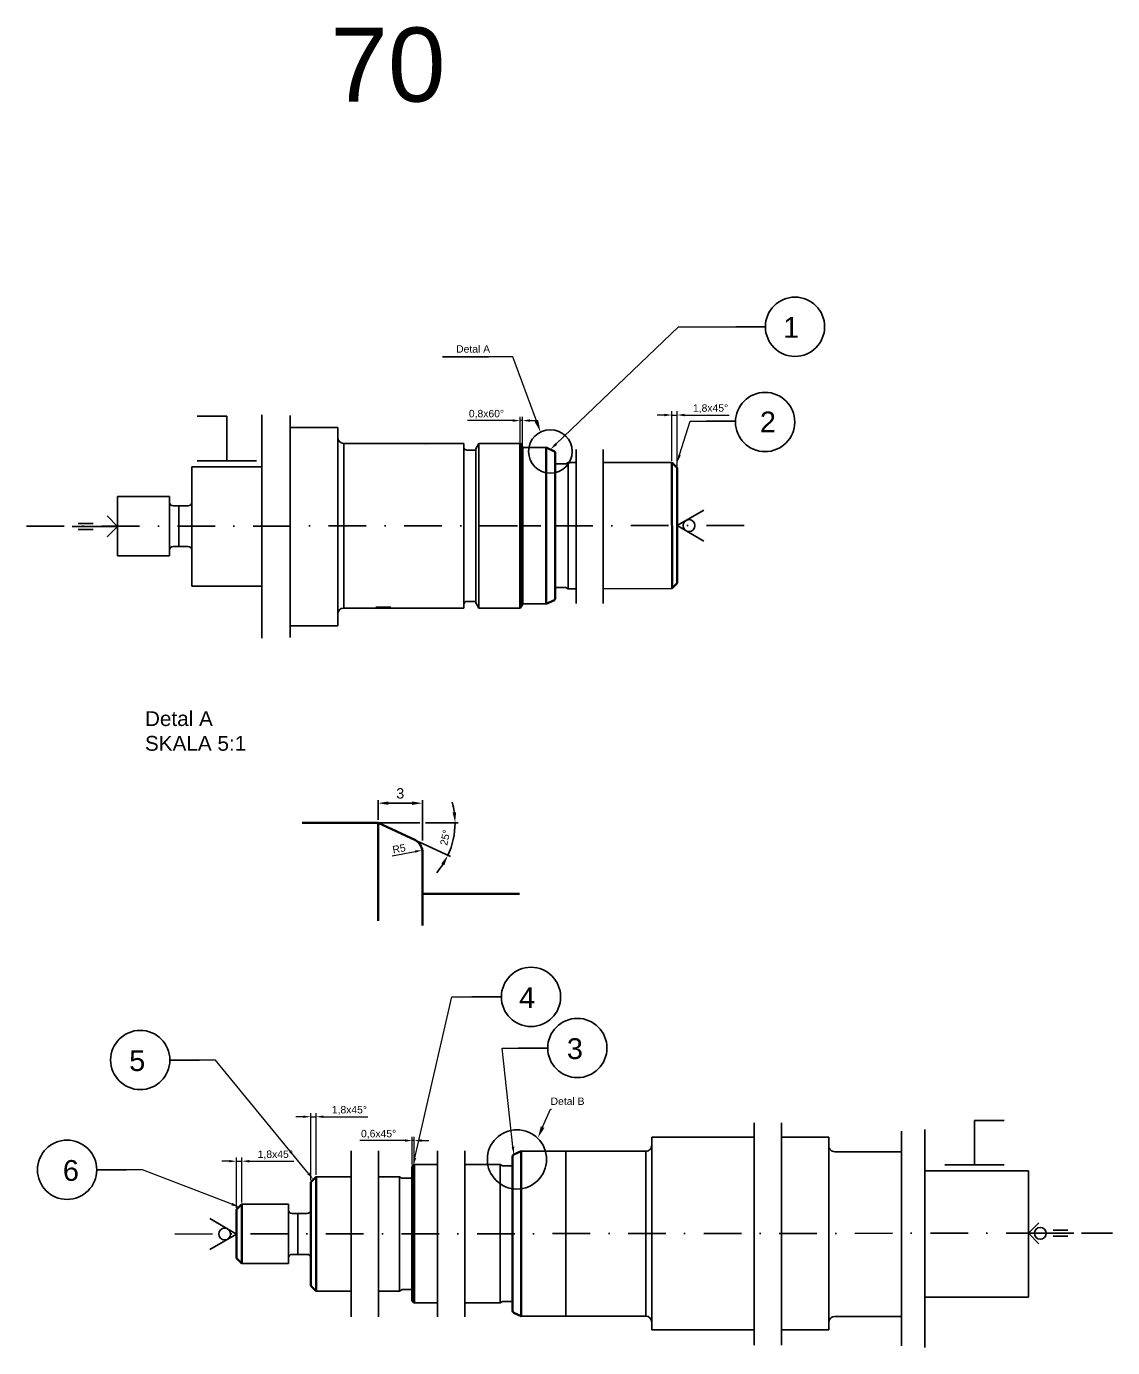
# Model space of a CAD drawing. Header units: millimetres. Extents: x 1335 to 6286, y 608 to 2939.
# Drawn here: x 4265.6 to 4632.2, y 2141.3 to 2587.1 of the extents above; entities that cross this region are included whole.
import ezdxf
from ezdxf import colors
from ezdxf.entities.mleader import LeaderData, LeaderLine
from ezdxf.math import Vec2, Vec3

# ---------------------------------------------------------------- set-up
doc = ezdxf.new("R2010")
doc.units = ezdxf.units.MM
doc.linetypes.add('CENTER', pattern=[50.8, 31.75, -6.35, 6.35, -6.35])
doc.linetypes.add('DASHDOT', pattern=[25.4, 12.7, -6.35, 0, -6.35])
for name, color, linetype, lineweight in [('01.1 CIĄG. Z PRZERWANIEM', 255, 'Amzigzag', 35), ('01.1 CIĄGŁA CIENKA', 255, 'Continuous', 35), ('01.2 CIĄGŁA GRUBA', 7, 'Continuous', 70), ('04.1 DŁ. K+K CIENKA', 255, 'DASHDOT', 35), ('odkuwka', 1, 'CENTER', 35)]:
    doc.layers.add(name, color=color, linetype=linetype, lineweight=lineweight)
doc.styles.get("Standard").update_dxf_attribs({"font": 'arial.ttf'})
doc.linetypes.add('Amzigzag', pattern='A,0.0001,[136,genltshp.shx,S=0.04,R=0,X=0,Y=0],-11', length=11.0001)
doc.dimstyles.new('AM_ISO', dxfattribs={"dimscale": 100, "dimtxt": 3.5, "dimasz": 3.5, "dimexe": 1, "dimexo": 1, "dimgap": 1.5, "dimtad": 1, "dimdsep": 46, "dimtxsty": 'Standard', "dimcen": 0, "dimclrd": 256, "dimclre": 256, "dimclrt": 2, "dimadec": 0, "dimazin": 2, "dimtp": 0.1, "dimtm": 0.1, "dimtfac": 0.71, "dimtmove": 0, "dimatfit": 3, "dimfxl": 1, "dimlwd": -1, "dimlwe": -1, "dimarcsym": 1})
doc.dimstyles.new('AM_ISO$0', dxfattribs={"dimscale": 100, "dimtxt": 3.5, "dimasz": 3.5, "dimexe": 1, "dimexo": 1, "dimgap": 1.5, "dimtad": 1, "dimdsep": 46, "dimtxsty": 'Standard', "dimcen": 0, "dimclrd": 256, "dimclre": 256, "dimclrt": 2, "dimadec": 0, "dimazin": 2, "dimtp": 0.1, "dimtm": 0.1, "dimtfac": 0.71, "dimtmove": 0, "dimatfit": 3, "dimfxl": 1, "dimlwd": -1, "dimlwe": -1, "dimarcsym": 1})
doc.dimstyles.new('ISO-25', dxfattribs={"dimtxt": 2.5, "dimasz": 2.5, "dimexe": 1.25, "dimexo": 0.625, "dimtad": 1, "dimtxsty": 'Standard', "dimcen": 2.5, "dimadec": 0, "dimazin": 0, "dimtfac": 1, "dimtmove": 0, "dimatfit": 3, "dimfxl": 1, "dimarcsym": 0})
doc.dimstyles.new('ISO-25$0', dxfattribs={"dimtxt": 2.5, "dimasz": 2.5, "dimexe": 1.25, "dimexo": 0.625, "dimtad": 1, "dimtxsty": 'Standard', "dimcen": 2.5, "dimadec": 0, "dimazin": 0, "dimtfac": 1, "dimtmove": 0, "dimatfit": 3, "dimfxl": 1, "dimarcsym": 0})

# ---------------------------------------------------------------- blocks, each defined once
blk = doc.blocks.new('*D128')
at = {"layer": '01.1 CIĄGŁA CIENKA', "linetype": 'ByBlock', "transparency": 16777216}
for p, q in [((4400.29, 2318.41), (4411.3, 2318.41)), ((4397.79, 2312.11), (4408.77, 2306.99))]:
    blk.add_line(p, q, dxfattribs=at)
for start, end in [(7.7164, 15.4327), (335, 0), (319.5673, 327.2836)]:
    blk.add_arc((4384.29, 2318.41), 26.01, start, end, dxfattribs=at)
at = {"layer": '01.1 CIĄGŁA CIENKA', "transparency": 16777216}
for points in [[(4410.65, 2321.94), (4409.48, 2321.86), (4410.3, 2318.41)], [(4405.66, 2304.63), (4406.69, 2304.07), (4407.86, 2307.41)]]:
    blk.add_solid(points, dxfattribs=at)
at = {"layer": 'Defpoints', "color": 0, "transparency": 16777216}
for p in [(4384.29, 2318.41), (4384.29, 2318.41), (4399.29, 2318.41), (4396.88, 2312.53), (4409.21, 2310.95)]:
    blk.add_point(p, dxfattribs=at)
at = {"layer": '01.1 CIĄGŁA CIENKA', "color": 2, "transparency": 16777216, "insert": (4406.97, 2313.38), "char_height": 3.5, "attachment_point": 5, "rotation": 77.5}
blk.add_mtext('{\\H0.71429x;25°}', dxfattribs=at)
blk = doc.blocks.new('*D127')
at = {"layer": '01.1 CIĄGŁA CIENKA', "linetype": 'ByBlock', "transparency": 16777216}
for p, q in [((4384.29, 2319.41), (4384.29, 2326)), ((4395.79, 2325), (4387.79, 2325)), ((4399.29, 2312.41), (4399.29, 2326))]:
    blk.add_line(p, q, dxfattribs=at)
at = {"layer": '01.1 CIĄGŁA CIENKA', "transparency": 16777216}
for points in [[(4387.79, 2325.58), (4387.79, 2324.41), (4384.29, 2325)], [(4395.79, 2325.58), (4395.79, 2324.41), (4399.29, 2325)]]:
    blk.add_solid(points, dxfattribs=at)
at = {"layer": 'Defpoints', "color": 0, "transparency": 16777216}
for p in [(4384.29, 2325), (4384.29, 2318.41), (4399.29, 2311.41)]:
    blk.add_point(p, dxfattribs=at)
at = {"layer": '01.1 CIĄGŁA CIENKA', "color": 2, "transparency": 16777216, "insert": (4391.79, 2331.2), "char_height": 3.5, "attachment_point": 5}
blk.add_mtext('\\P3', dxfattribs=at)
blk = doc.blocks.new('*D129')
at = {"layer": '01.1 CIĄGŁA CIENKA', "color": 0, "lineweight": -2, "transparency": 16777216}
for p, q in [((4483.46, 2440.56), (4483.46, 2457.22)), ((4485.26, 2438.76), (4485.26, 2457.22)), ((4480.96, 2455.97), (4478.46, 2455.97)), ((4483.46, 2455.97), (4485.26, 2455.97)), ((4487.76, 2455.97), (4502.78, 2455.97))]:
    blk.add_line(p, q, dxfattribs=at)
at = {"layer": '01.1 CIĄGŁA CIENKA', "color": 0, "transparency": 16777216}
for points in [[(4480.96, 2456.39), (4480.96, 2455.56), (4483.46, 2455.97)], [(4487.76, 2456.39), (4487.76, 2455.56), (4485.26, 2455.97)]]:
    blk.add_solid(points, dxfattribs=at)
at = {"layer": 'Defpoints', "color": 0, "transparency": 16777216}
for p in [(4483.46, 2455.97), (4483.46, 2439.94), (4485.26, 2438.14)]:
    blk.add_point(p, dxfattribs=at)
at = {"layer": '01.1 CIĄGŁA CIENKA', "color": 0, "transparency": 16777216, "insert": (4496.52, 2458.1), "char_height": 2.5, "attachment_point": 5}
blk.add_mtext('{\\C7;1,8x45%%D}', dxfattribs=at)
blk = doc.blocks.new('*D141')
at = {"layer": '01.1 CIĄGŁA CIENKA', "color": 0, "lineweight": -2, "transparency": 16777216}
for p, q in [((4334.07, 2204.19), (4331.57, 2204.19)), ((4336.57, 2188.47), (4336.57, 2205.44)), ((4336.57, 2204.19), (4338.37, 2204.19)), ((4338.37, 2190.27), (4338.37, 2205.44)), ((4340.87, 2204.19), (4355.89, 2204.19))]:
    blk.add_line(p, q, dxfattribs=at)
at = {"layer": '01.1 CIĄGŁA CIENKA', "color": 0, "transparency": 16777216}
for points in [[(4334.07, 2204.6), (4334.07, 2203.77), (4336.57, 2204.19)], [(4340.87, 2204.6), (4340.87, 2203.77), (4338.37, 2204.19)]]:
    blk.add_solid(points, dxfattribs=at)
at = {"layer": 'Defpoints', "color": 0, "transparency": 16777216}
for p in [(4338.37, 2204.19), (4338.37, 2189.64), (4336.57, 2187.84)]:
    blk.add_point(p, dxfattribs=at)
at = {"layer": '01.1 CIĄGŁA CIENKA', "color": 0, "transparency": 16777216, "insert": (4349.63, 2206.31), "char_height": 2.5, "attachment_point": 5}
blk.add_mtext('1,8x45%%D', dxfattribs=at)
blk = doc.blocks.new('*D142')
at = {"layer": '01.1 CIĄGŁA CIENKA', "color": 0, "lineweight": -2, "transparency": 16777216}
for p, q in [((4361.58, 2197.76), (4361.58, 2220.45)), ((4363.38, 2199.56), (4363.38, 2220.45)), ((4359.08, 2219.2), (4356.58, 2219.2)), ((4361.58, 2219.2), (4363.38, 2219.2)), ((4365.88, 2219.2), (4380.9, 2219.2))]:
    blk.add_line(p, q, dxfattribs=at)
at = {"layer": '01.1 CIĄGŁA CIENKA', "color": 0, "transparency": 16777216}
for points in [[(4359.08, 2219.61), (4359.08, 2218.78), (4361.58, 2219.2)], [(4365.88, 2219.61), (4365.88, 2218.78), (4363.38, 2219.2)]]:
    blk.add_solid(points, dxfattribs=at)
at = {"layer": 'Defpoints', "color": 0, "transparency": 16777216}
for p in [(4363.38, 2219.2), (4363.38, 2198.94), (4361.58, 2197.14)]:
    blk.add_point(p, dxfattribs=at)
at = {"layer": '01.1 CIĄGŁA CIENKA', "color": 0, "transparency": 16777216, "insert": (4374.64, 2221.33), "char_height": 2.5, "attachment_point": 5}
blk.add_mtext('1,8x45%%D', dxfattribs=at)
blk = doc.blocks.new('*D143')
at = {"layer": '01.1 CIĄGŁA CIENKA', "color": 0, "lineweight": -2, "transparency": 16777216}
for p, q in [((4395.87, 2203.05), (4395.87, 2212.41)), ((4396.47, 2203.65), (4396.47, 2212.41)), ((4393.37, 2211.16), (4378.11, 2211.16)), ((4396.47, 2211.16), (4395.87, 2211.16)), ((4398.97, 2211.16), (4401.47, 2211.16))]:
    blk.add_line(p, q, dxfattribs=at)
at = {"layer": '01.1 CIĄGŁA CIENKA', "color": 0, "transparency": 16777216}
for points in [[(4393.37, 2211.57), (4393.37, 2210.74), (4395.87, 2211.16)], [(4398.97, 2211.57), (4398.97, 2210.74), (4396.47, 2211.16)]]:
    blk.add_solid(points, dxfattribs=at)
at = {"layer": 'Defpoints', "color": 0, "transparency": 16777216}
for p in [(4396.47, 2211.16), (4395.87, 2202.43), (4396.47, 2203.03)]:
    blk.add_point(p, dxfattribs=at)
at = {"layer": '01.1 CIĄGŁA CIENKA', "color": 0, "transparency": 16777216, "insert": (4384.49, 2213.28), "char_height": 2.5, "attachment_point": 5}
blk.add_mtext('0,6x45%%D', dxfattribs=at)
blk = doc.blocks.new('*D146')
at = {"layer": '01.1 CIĄGŁA CIENKA', "color": 0, "lineweight": -2, "transparency": 16777216}
for p, q in [((4429.77, 2454.1), (4414.51, 2454.1)), ((4432.27, 2445.62), (4432.27, 2455.35)), ((4433.06, 2454.1), (4432.27, 2454.1)), ((4433.06, 2445.62), (4433.06, 2455.35)), ((4435.56, 2454.1), (4438.06, 2454.1))]:
    blk.add_line(p, q, dxfattribs=at)
at = {"layer": '01.1 CIĄGŁA CIENKA', "color": 0, "transparency": 16777216}
for points in [[(4429.77, 2454.52), (4429.77, 2453.68), (4432.27, 2454.1)], [(4435.56, 2454.52), (4435.56, 2453.68), (4433.06, 2454.1)]]:
    blk.add_solid(points, dxfattribs=at)
at = {"layer": 'Defpoints', "color": 0, "transparency": 16777216}
for p in [(4432.27, 2454.1), (4432.27, 2445), (4433.06, 2445)]:
    blk.add_point(p, dxfattribs=at)
at = {"layer": '01.1 CIĄGŁA CIENKA', "color": 0, "transparency": 16777216, "insert": (4420.89, 2456.23), "char_height": 2.5, "attachment_point": 5}
blk.add_mtext('0,8x60%%D', dxfattribs=at)
blk = doc.blocks.new('*D305')
at = {"layer": '01.1 CIĄGŁA CIENKA', "color": 0, "lineweight": -2, "transparency": 16777216}
blk.add_line((4389.12, 2307.28), (4396.8, 2308.68), dxfattribs=at)
at = {"layer": '01.1 CIĄGŁA CIENKA', "color": 0, "transparency": 16777216}
blk.add_solid([(4396.72, 2309.09), (4396.87, 2308.27), (4399.26, 2309.12)], dxfattribs=at)
at = {"layer": 'Defpoints', "color": 0, "transparency": 16777216}
for p in [(4394.34, 2308.23), (4399.26, 2309.12)]:
    blk.add_point(p, dxfattribs=at)
at = {"layer": '01.1 CIĄGŁA CIENKA', "color": 0, "transparency": 16777216, "insert": (4391.39, 2309.62), "char_height": 2.5, "attachment_point": 5, "rotation": 10.292}
blk.add_mtext('R5', dxfattribs=at)

msp = doc.modelspace()

# ---------------------------------------------------------------- linework, layer by layer
at = {"layer": '01.1 CIĄG. Z PRZERWANIEM'}
for p, q in [((4345.067, 2380.634), (4345.067, 2456.015)), ((4354.687, 2455.846), (4354.687, 2380.863)), ((4451.141, 2392.353), (4451.141, 2444.353)), ((4460.304, 2444.353), (4460.304, 2392.353)), ((4511.25, 2142.139), (4511.25, 2217.122)), ((4520.414, 2217.122), (4520.414, 2142.139)), ((4560.96, 2141.932), (4560.96, 2214.346)), ((4568.871, 2214.853), (4568.871, 2141.298)), ((4375.211, 2151.636), (4375.211, 2207.636)), ((4384.434, 2207.646), (4384.434, 2151.646)), ((4404.418, 2151.705), (4404.418, 2207.705)), ((4413.581, 2207.705), (4413.581, 2151.705))]:
    msp.add_line(p, q, dxfattribs=at)
at = {"layer": '01.1 CIĄGŁA CIENKA'}
for p, q in [((4505.002, 2485.751), (4515.002, 2485.751)), ((4406.09, 2475.626), (4421.737, 2475.626)), ((4333.251, 2455.539), (4323.251, 2455.539)), ((4333.251, 2440.539), (4333.251, 2455.539)), ((4495.025, 2453.864), (4505.025, 2453.864)), ((4354.687, 2451.796), (4370.687, 2451.796)), ((4370.687, 2451.796), (4370.687, 2418.346)), ((4413.293, 2446.402), (4372.687, 2446.402)), ((4372.709, 2446.402), (4372.709, 2390.802)), ((4372.709, 2446.102), (4372.709, 2391.102)), ((4413.293, 2446.402), (4413.293, 2390.802)), ((4416.893, 2444.102), (4414.293, 2444.102)), ((4414.293, 2444.102), (4414.293, 2444.102)), ((4418.334, 2446.402), (4417.293, 2444.602)), ((4417.293, 2444.602), (4417.293, 2422.561)), ((4418.334, 2446.402), (4432.269, 2446.377)), ((4418.334, 2446.402), (4418.334, 2390.802)), ((4433.065, 2444.999), (4433.025, 2392.246)), ((4441.065, 2444.999), (4433.065, 2444.996)), ((4441.065, 2444.999), (4433.065, 2444.999)), ((4444.089, 2443.33), (4444.085, 2393.888)), ((4323.251, 2440.539), (4333.251, 2440.539)), ((4333.251, 2440.539), (4343.251, 2440.539)), ((4444.488, 2439.449), (4447.466, 2439.449)), ((4447.676, 2439.509), (4448.415, 2439.939)), ((4451.141, 2439.939), (4448.415, 2439.939)), ((4448.415, 2439.939), (4448.415, 2397.339)), ((4483.458, 2439.935), (4460.304, 2439.939)), ((4321.434, 2438.539), (4321.434, 2398.239)), ((4321.434, 2438.539), (4345.067, 2438.539)), ((4485.258, 2438.139), (4485.258, 2399.195)), ((4485.258, 2438.139), (4485.258, 2438.139)), ((4296.419, 2408.463), (4296.425, 2428.463)), ((4296.425, 2429.435), (4296.425, 2429.435)), ((4296.425, 2428.463), (4313.934, 2428.463)), ((4296.425, 2408.463), (4296.425, 2428.463)), ((4313.934, 2428.458), (4313.934, 2418.458)), ((4313.934, 2426.546), (4313.934, 2427.512)), ((4315.134, 2425.346), (4320.234, 2425.346)), ((4320.234, 2425.346), (4317.034, 2425.346)), ((4317.034, 2425.346), (4317.034, 2418.458)), ((4296.425, 2418.389), (4292.889, 2421.924)), ((4417.293, 2392.602), (4417.293, 2422.561)), ((4485.258, 2418.667), (4494.285, 2423.879)), ((4296.425, 2418.389), (4281.129, 2418.389)), ((4283.129, 2419.389), (4288.129, 2419.389)), ((4283.129, 2417.389), (4288.129, 2417.389)), ((4296.425, 2418.389), (4292.889, 2414.853)), ((4313.934, 2408.458), (4313.934, 2418.458)), ((4317.034, 2411.57), (4317.034, 2418.458)), ((4370.687, 2384.896), (4370.687, 2418.346)), ((4432.738, 2418.61), (4439.244, 2418.61)), ((4485.258, 2418.667), (4494.285, 2413.456)), ((4296.425, 2408.463), (4313.934, 2408.458)), ((4313.934, 2410.37), (4313.934, 2409.404)), ((4315.134, 2411.57), (4320.234, 2411.57)), ((4320.234, 2411.57), (4317.034, 2411.57)), ((4321.434, 2398.239), (4345.067, 2398.239)), ((4444.488, 2397.801), (4447.466, 2397.801)), ((4447.676, 2397.741), (4448.415, 2397.339)), ((4448.415, 2397.339), (4451.141, 2397.339)), ((4483.458, 2397.395), (4460.304, 2397.339)), ((4413.293, 2390.802), (4372.687, 2390.802)), ((4383.608, 2391.102), (4388.608, 2391.102)), ((4416.893, 2393.102), (4414.293, 2393.102)), ((4414.293, 2393.102), (4414.293, 2393.102)), ((4418.332, 2390.802), (4417.293, 2392.602)), ((4418.332, 2390.802), (4432.196, 2390.803)), ((4433.025, 2392.246), (4441.086, 2392.24)), ((4354.687, 2384.896), (4370.687, 2384.896)), ((4398.432, 2318.406), (4384.292, 2318.406)), ((4399.292, 2308.43), (4399.292, 2308.911)), ((4415.914, 2259.627), (4425.914, 2259.627)), ((4324.048, 2238.335), (4314.048, 2238.335)), ((4324.048, 2238.335), (4314.048, 2238.335)), ((4441.565, 2242.303), (4431.565, 2242.303)), ((4585.598, 2202.922), (4585.598, 2217.922)), ((4585.598, 2217.922), (4595.598, 2217.922)), ((4476.646, 2212.286), (4511.25, 2212.286)), ((4476.646, 2209.531), (4476.646, 2212.286)), ((4476.646, 2212.286), (4476.646, 2147.286)), ((4520.414, 2212.286), (4536.396, 2212.286)), ((4536.396, 2212.286), (4536.396, 2179.335)), ((4432.639, 2207.606), (4447.646, 2207.606)), ((4447.646, 2151.856), (4447.646, 2207.606)), ((4447.646, 2207.606), (4447.646, 2151.856)), ((4447.646, 2207.531), (4474.676, 2207.531)), ((4474.644, 2151.931), (4474.644, 2207.531)), ((4560.96, 2207.392), (4538.414, 2207.392)), ((4395.869, 2202.427), (4395.869, 2157.027)), ((4396.469, 2203.027), (4404.418, 2203.027)), ((4413.581, 2203.027), (4425.491, 2203.027)), ((4426.064, 2202.688), (4425.491, 2203.027)), ((4425.491, 2203.027), (4425.491, 2156.427)), ((4429.252, 2202.628), (4426.275, 2202.628)), ((4429.646, 2205.694), (4429.648, 2153.748)), ((4585.598, 2202.922), (4575.598, 2202.922)), ((4595.598, 2202.922), (4585.598, 2202.922)), ((4299.363, 2201.287), (4289.363, 2201.287)), ((4363.378, 2198.936), (4375.211, 2198.936)), ((4384.434, 2198.936), (4391.49, 2198.936)), ((4392.281, 2198.476), (4391.49, 2198.936)), ((4391.49, 2160.336), (4391.49, 2198.936)), ((4395.469, 2198.416), (4392.492, 2198.416)), ((4603.815, 2200.917), (4568.871, 2200.922)), ((4603.815, 2200.918), (4603.81, 2158.322)), ((4603.81, 2199.056), (4603.81, 2199.056)), ((4361.578, 2197.136), (4361.578, 2162.136)), ((4361.578, 2179.636), (4361.578, 2197.136)), ((4338.369, 2189.641), (4354.078, 2189.641)), ((4338.369, 2189.641), (4338.369, 2189.641)), ((4354.078, 2189.636), (4354.078, 2179.636)), ((4336.552, 2179.622), (4327.525, 2184.833)), ((4336.569, 2171.434), (4336.569, 2187.841)), ((4354.078, 2187.723), (4354.078, 2188.69)), ((4355.278, 2186.523), (4360.378, 2186.523)), ((4360.378, 2186.523), (4357.178, 2186.523)), ((4357.178, 2186.523), (4357.178, 2179.636)), ((4603.81, 2179.892), (4607.346, 2183.427)), ((4617.106, 2180.892), (4612.106, 2180.892)), ((4336.552, 2179.622), (4327.525, 2174.41)), ((4354.078, 2169.636), (4354.078, 2179.636)), ((4357.178, 2172.748), (4357.178, 2179.636)), ((4361.578, 2179.636), (4361.578, 2162.136)), ((4536.396, 2147.286), (4536.396, 2179.335)), ((4603.81, 2179.892), (4607.346, 2176.356)), ((4603.81, 2179.892), (4619.106, 2179.892)), ((4617.106, 2178.892), (4612.106, 2178.892)), ((4354.078, 2171.548), (4354.078, 2170.582)), ((4355.278, 2172.748), (4360.378, 2172.748)), ((4360.378, 2172.748), (4357.178, 2172.748)), ((4338.369, 2169.634), (4354.078, 2169.636)), ((4363.378, 2160.336), (4375.211, 2160.336)), ((4384.434, 2160.336), (4391.49, 2160.336)), ((4392.281, 2160.795), (4391.49, 2160.336)), ((4395.469, 2160.855), (4392.492, 2160.855)), ((4603.81, 2158.322), (4568.871, 2158.322)), ((4395.869, 2157.027), (4396.469, 2156.427)), ((4396.469, 2156.427), (4404.418, 2156.427)), ((4413.581, 2156.427), (4425.491, 2156.427)), ((4426.064, 2156.767), (4425.491, 2156.427)), ((4429.252, 2156.827), (4426.275, 2156.827)), ((4432.639, 2151.856), (4447.646, 2151.856)), ((4447.646, 2151.931), (4474.644, 2151.931)), ((4560.96, 2151.792), (4538.414, 2151.792)), ((4476.646, 2147.286), (4511.25, 2147.286)), ((4520.414, 2147.286), (4536.396, 2147.286))]:
    msp.add_line(p, q, dxfattribs=at)
at = {"layer": '01.1 CIĄGŁA CIENKA', "color": 136, "linetype": 'Continuous', "lineweight": 20, "true_color": 0x008080}
msp.add_lwpolyline([(4400.491, 2446.102), (4400.483, 2446.102)], dxfattribs=at)
at = {"layer": '01.1 CIĄGŁA CIENKA'}
for centre, radius in [((4525.002, 2485.751), 10), ((4514.925, 2453.614), 10), ((4442.452, 2443.685), 7.341), ((4489.258, 2418.667), 2), ((4435.914, 2259.627), 10), ((4451.564, 2242.378), 10), ((4304.048, 2238.335), 10), ((4279.363, 2201.287), 10), ((4431.182, 2204.789), 10), ((4332.552, 2179.622), 2), ((4607.795, 2179.854), 2)]:
    msp.add_circle(centre, radius, dxfattribs=at)
for centre, radius, start, end in [((4372.687, 2448.402), 2, 180, 270), ((4414.293, 2445.102), 1, 180, 270), ((4416.893, 2444.502), 0.4, 270, 360), ((4444.488, 2439.849), 0.4, 180, 270), ((4447.466, 2439.849), 0.4, 270, 301.77094), ((4315.134, 2426.546), 1.2, 180, 270), ((4320.234, 2426.546), 1.2, 270.00002, 0), ((4315.134, 2410.37), 1.2, 90, 180), ((4320.234, 2410.37), 1.2, 360, 89.99998), ((4444.488, 2397.401), 0.4, 90, 180), ((4447.466, 2397.401), 0.4, 58.22906, 90), ((4372.687, 2388.802), 2, 90, 180), ((4414.293, 2392.102), 1, 90, 180), ((4416.893, 2392.702), 0.4, 0, 90), ((4474.661, 2209.517), 1.986, 269.58692, 0.1711), ((4538.391, 2209.387), 1.995, 179.94592, 270.64801), ((4426.275, 2203.028), 0.4, 238.22906, 270), ((4429.252, 2203.028), 0.4, 270, 360), ((4392.492, 2198.816), 0.4, 238.22906, 270), ((4395.469, 2198.816), 0.4, 270, 360), ((4355.278, 2187.723), 1.2, 180, 270), ((4360.378, 2187.723), 1.2, 270.00002, 0), ((4355.278, 2171.548), 1.2, 90, 180), ((4360.378, 2171.548), 1.2, 360, 89.99998), ((4392.492, 2160.455), 0.4, 90, 121.77094), ((4395.469, 2160.455), 0.4, 0, 90), ((4426.275, 2156.427), 0.4, 90, 121.77094), ((4429.252, 2156.427), 0.4, 0, 90), ((4474.63, 2149.916), 2.016, 0.25442, 89.62227), ((4538.427, 2149.761), 2.031, 90.36339, 179.12268)]:
    msp.add_arc(centre, radius, start, end, dxfattribs=at)
at = {"layer": '01.2 CIĄGŁA GRUBA'}
for p, q in [((4433.065, 2444.999), (4432.269, 2446.377)), ((4432.269, 2446.377), (4432.269, 2390.81)), ((4443.838, 2443.685), (4441.065, 2444.994)), ((4441.086, 2392.24), (4441.065, 2444.994)), ((4444.089, 2443.33), (4444.086, 2393.889)), ((4485.258, 2438.139), (4483.458, 2439.939)), ((4483.458, 2439.939), (4483.561, 2397.396)), ((4485.258, 2438.139), (4485.258, 2399.195)), ((4485.258, 2438.139), (4485.258, 2438.139)), ((4485.258, 2399.195), (4483.458, 2397.395)), ((4433.025, 2392.246), (4432.196, 2390.81)), ((4443.859, 2393.533), (4441.086, 2392.24)), ((4384.292, 2318.406), (4358.684, 2318.406)), ((4384.292, 2318.406), (4396.884, 2312.534)), ((4384.292, 2318.406), (4384.292, 2285.338)), ((4399.292, 2308.911), (4399.292, 2283.726)), ((4399.292, 2294.406), (4432.015, 2294.406)), ((4432.639, 2207.606), (4430.121, 2206.418)), ((4432.639, 2207.606), (4432.639, 2151.856)), ((4395.869, 2202.427), (4396.469, 2203.027)), ((4395.869, 2202.427), (4395.869, 2157.027)), ((4396.469, 2203.027), (4396.469, 2156.427)), ((4429.646, 2205.693), (4429.648, 2153.748)), ((4361.578, 2197.136), (4363.378, 2198.936)), ((4363.378, 2160.336), (4363.378, 2198.936)), ((4361.578, 2197.136), (4361.578, 2162.136)), ((4336.569, 2187.841), (4338.369, 2189.641)), ((4338.369, 2189.641), (4338.369, 2169.641)), ((4336.569, 2171.434), (4336.569, 2187.841)), ((4336.569, 2171.434), (4338.369, 2169.634)), ((4361.578, 2162.136), (4363.378, 2160.336)), ((4395.869, 2157.027), (4396.469, 2156.427)), ((4432.634, 2151.856), (4430.13, 2153.024))]:
    msp.add_line(p, q, dxfattribs=at)
msp.add_lwpolyline([(4433.065, 2444.996), (4433.025, 2392.246)], dxfattribs=at)
for centre, radius, start, end in [((4442.432, 2442.427), 1.887, 28.58593, 41.82124), ((4443.148, 2394.236), 1, 315.31518, 339.64581), ((4394.339, 2308.23), 5, 7.82495, 59.40039), ((4430.605, 2205.583), 0.966, 120.1325, 173.42595), ((4430.639, 2153.885), 1, 187.82495, 239.40039)]:
    msp.add_arc(centre, radius, start, end, dxfattribs=at)
at = {"layer": '04.1 DŁ. K+K CIENKA'}
for p, q in [((4265.636, 2418.432), (4509.186, 2418.681)), ((4315.72, 2179.622), (4632.185, 2179.918))]:
    msp.add_line(p, q, dxfattribs=at)

# ---------------------------------------------------------------- texts
at = {"layer": '01.1 CIĄGŁA CIENKA'}
for s, width, gutter_width, insert, char_height, attachment_point in [('1', 6.92921, 1, (4526.428, 2489.036), 7, 3), ('Detal A', 32.48101, 12.5, (4410.656, 2479.526), 2.5, 1), ('2', 6.92921, 1, (4513.144, 2457.149), 7, 1), ('Detal A\\PSKALA 5:1', 47.49804, 12.5, (4305.646, 2356.027), 5, 1), ('4', 6.92921, 1, (4437.34, 2262.912), 7, 3), ('3', 6.92921, 1, (4453.446, 2245.664), 7, 3), ('5', 6.92921, 1, (4300.31, 2241.62), 7, 1), ('Detal B', 32.48101, 12.5, (4442.531, 2225.681), 2.5, 1), ('6', 6.92921, 1, (4277.937, 2204.572), 7, 1)]:
    msp.add_mtext_dynamic_manual_height_columns(s, width=width, gutter_width=gutter_width, heights=[0], dxfattribs=dict(at, insert=insert, char_height=char_height, attachment_point=attachment_point))
at = {"layer": 'odkuwka', "insert": (4368.215, 2586.73), "char_height": 25, "attachment_point": 1}
msp.add_mtext_dynamic_manual_height_columns('70', width=57.69407, gutter_width=1, heights=[0], dxfattribs=at)

# ---------------------------------------------------------------- dimensions: what is measured, and where the dimension line sits
at = {"layer": '01.1 CIĄGŁA CIENKA'}
for base, p1, p2, text, picture, middle in [((4432.269, 2454.101), (4433.065, 2444.999), (4432.269, 2444.999), '<>x60%%D', '*D146', (4420.891, 2456.229)), ((4338.369, 2204.187), (4336.569, 2187.841), (4338.369, 2189.641), '<>x45%%D', '*D141', (4349.629, 2206.314))]:
    dim = msp.add_linear_dim(base=base, p1=p1, p2=p2, text=text, dimstyle='ISO-25$0', dxfattribs=at)
    dim.commit()
    dim.dimension.update_dxf_attribs({"geometry": picture, "text_midpoint": middle})
for base, p1, p2, text, picture, middle in [((4483.458, 2455.972), (4485.258, 2438.139), (4483.458, 2439.939), '{\\C7;<>x45%%D}', '*D129', (4496.519, 2455.972)), ((4363.378, 2219.198), (4361.578, 2197.136), (4363.378, 2198.936), '<>x45%%D', '*D142', (4374.638, 2219.198)), ((4396.469, 2211.155), (4395.869, 2202.427), (4396.469, 2203.027), '<>x45%%D', '*D143', (4384.492, 2211.155))]:
    dim = msp.add_linear_dim(base=base, p1=p1, p2=p2, text=text, dimstyle='ISO-25$0', dxfattribs=at)
    dim.commit()
    dim.dimension.update_dxf_attribs({"geometry": picture, "text_midpoint": middle, "dimtype": 160})
dim = msp.add_linear_dim(base=(4384.292, 2324.997), p1=(4399.292, 2311.411), p2=(4384.292, 2318.406), angle=180, text='\\P3', dimstyle='AM_ISO$0', override={"dimscale": 1, "dimtdec": 3}, dxfattribs=at)
dim.commit()
dim.dimension.update_dxf_attribs({"geometry": '*D127', "text_midpoint": (4391.792, 2331.201)})
dim = msp.add_angular_dim_2l(base=(4409.208, 2310.946), line1=((4384.292, 2318.406), (4399.292, 2318.406)), line2=((4384.292, 2318.406), (4396.884, 2312.534)), text='{\\H0.71429x;<>}', dimstyle='AM_ISO', override={"dimscale": 1, "dimtdec": 3}, dxfattribs=at)
dim.commit()
dim.dimension.update_dxf_attribs({"geometry": '*D128', "text_midpoint": (4406.973, 2313.377)})
dim = msp.add_radius_dim(center=(4394.339, 2308.23), mpoint=(4399.258, 2309.124), dimstyle='ISO-25', dxfattribs=at)
dim.commit()
dim.dimension.update_dxf_attribs({"geometry": '*D305', "text_midpoint": (4391.731, 2307.757), "dimtype": 164})

# ---------------------------------------------------------------- leaders
ml = msp.add_multileader_mtext('Standard', dxfattribs=at)
ml.set_content('', color=256)
ml.set_leader_properties()
ml.build(insert=Vec2(0, 0))
ml.multileader.update_dxf_attribs({"dogleg_length": 0.36, "arrow_head_size": 2.7, "scale": 15})
ctx = ml.context
ctx.base_point, ctx.scale, ctx.char_height, ctx.arrow_head_size, ctx.landing_gap_size, ctx.plane_origin = Vec3(4505.002, 2485.751), 15, 2.7, 2.7, 1.35, Vec3(4438.387, 2446.861)
notes = []
notes.append((ctx, [(0, (1, 1, 0), (4485.667, 2485.751), (1, 0), 19.335, [(0, [(4442.452, 2444.34)], 0, [])])]))
ctx.mtext.insert, ctx.mtext.flow_direction = Vec3(4506.352, 2487.101), 5
ml = msp.add_multileader_mtext('Standard', dxfattribs=at)
ml.set_content('', color=256)
ml.set_leader_properties()
ml.build(insert=Vec2(0, 0))
ctx = ml.context
ctx.base_point, ctx.plane_origin = Vec3(4417.737, 2475.626), Vec3(4437.918, 2452.598)
ctx.text_align_type = 2
notes.append((ctx, [(0, (1, 1, 0), (4429.737, 2475.626), (-1, 0), 8, [(0, [(4439.124, 2450.228)], 0, [])])]))
ctx.mtext.insert, ctx.mtext.alignment, ctx.mtext.flow_direction = Vec3(4419.737, 2477.626), 3, 5
ml = msp.add_multileader_mtext('Standard', dxfattribs=at)
ml.set_content('', color=256)
ml.set_leader_properties()
ml.build(insert=Vec2(0, 0))
ml.multileader.update_dxf_attribs({"dogleg_length": 0.36, "arrow_head_size": 2.7, "scale": 15})
ctx = ml.context
ctx.base_point, ctx.scale, ctx.char_height, ctx.arrow_head_size, ctx.landing_gap_size, ctx.plane_origin = Vec3(4495.025, 2453.864), 15, 2.7, 2.7, 1.35, Vec3(4467.632, 2441.353)
notes.append((ctx, [(1, (1, 1, 0), (4489.625, 2453.864), (1, 0), 5.4, [(0, [(4485.258, 2439.939)], 0, [])])]))
ctx.mtext.insert, ctx.mtext.text_direction, ctx.mtext.flow_direction, ctx.mtext.extrusion = Vec3(4496.375, 2455.214), Vec3(-1, 0), 5, Vec3(0, 0, -1)
ml = msp.add_multileader_mtext('Standard', dxfattribs=at)
ml.set_content('', color=256)
ml.set_leader_properties()
ml.build(insert=Vec2(0, 0))
ml.multileader.update_dxf_attribs({"dogleg_length": 0.36, "arrow_head_size": 2.7, "scale": 15})
ctx = ml.context
ctx.base_point, ctx.scale, ctx.char_height, ctx.arrow_head_size, ctx.landing_gap_size, ctx.plane_origin = Vec3(4415.914, 2259.627), 15, 2.7, 2.7, 1.35, Vec3(4413.823, 2203.455)
notes.append((ctx, [(0, (1, 1, 0), (4409.164, 2259.627), (1, 0), 6.75, [(0, [(4396.169, 2202.727)], 0, [])])]))
ctx.mtext.insert, ctx.mtext.flow_direction = Vec3(4417.264, 2260.977), 5
ml = msp.add_multileader_mtext('Standard', dxfattribs=at)
ml.set_content('', color=256)
ml.set_leader_properties()
ml.build(insert=Vec2(0, 0))
ml.multileader.update_dxf_attribs({"dogleg_length": 0.36, "arrow_head_size": 2.7, "scale": 15})
ctx = ml.context
ctx.base_point, ctx.scale, ctx.char_height, ctx.arrow_head_size, ctx.landing_gap_size, ctx.plane_origin = Vec3(4431.565, 2242.303), 15, 2.7, 2.7, 1.35, Vec3(4432.752, 2208.556)
notes.append((ctx, [(1, (1, 1, 0), (4426.165, 2242.303), (1, 0), 5.4, [(0, [(4430.121, 2206.418)], 0, [])])]))
ctx.mtext.insert, ctx.mtext.text_direction, ctx.mtext.flow_direction, ctx.mtext.extrusion = Vec3(4432.915, 2243.653), Vec3(-1, 0), 5, Vec3(0, 0, -1)
ml = msp.add_multileader_mtext('Standard', dxfattribs=at)
ml.set_content('', color=256)
ml.set_leader_properties()
ml.build(insert=Vec2(0, 0))
ml.multileader.update_dxf_attribs({"dogleg_length": 0.36, "arrow_head_size": 2.7, "scale": 15})
ctx = ml.context
ctx.base_point, ctx.scale, ctx.char_height, ctx.arrow_head_size, ctx.landing_gap_size, ctx.plane_origin = Vec3(4321.348, 2238.335), 15, 2.7, 2.7, 1.35, Vec3(4372.31, 2199.781)
ctx.text_align_type = 2
notes.append((ctx, [(1, (1, 1, 0), (4329.448, 2238.335), (-1, 0), 5.4, [(0, [(4362.478, 2198.036)], 0, [])])]))
ctx.mtext.insert, ctx.mtext.alignment, ctx.mtext.flow_direction = Vec3(4322.698, 2239.685), 3, 5
ml = msp.add_multileader_mtext('Standard', dxfattribs=at)
ml.set_content('', color=256)
ml.set_leader_properties()
ml.build(insert=Vec2(0, 0))
ml.multileader.update_dxf_attribs({"text_right_attachment_type": 6, "dogleg_length": 0.36})
ctx = ml.context
ctx.base_point, ctx.plane_origin = Vec3(4442.891, 2221.78), Vec3(4438.24, 2212.039)
ctx.right_attachment = 6
notes.append((ctx, [(0, (1, 1, 0), (4442.531, 2221.78), (1, 0), 0.36, [(0, [(4438.24, 2212.039)], 0, [])])]))
ctx.mtext.insert, ctx.mtext.flow_direction = Vec3(4444.891, 2223.78), 5
ml = msp.add_multileader_mtext('Standard', dxfattribs=at)
ml.set_content('', color=256)
ml.set_leader_properties()
ml.build(insert=Vec2(0, 0))
ml.multileader.update_dxf_attribs({"dogleg_length": 0.36, "arrow_head_size": 2.7, "scale": 15})
ctx = ml.context
ctx.base_point, ctx.scale, ctx.char_height, ctx.arrow_head_size, ctx.landing_gap_size, ctx.plane_origin = Vec3(4296.663, 2201.287), 15, 2.7, 2.7, 1.35, Vec3(4340.447, 2190.596)
ctx.text_align_type = 2
notes.append((ctx, [(1, (1, 1, 0), (4304.763, 2201.287), (-1, 0), 5.4, [(0, [(4337.469, 2188.741)], 0, [])])]))
ctx.mtext.insert, ctx.mtext.alignment, ctx.mtext.flow_direction = Vec3(4298.013, 2202.637), 3, 5
for ctx, leaders in notes:
    for number, flags, end, landing, length, lines in leaders:
        leader = LeaderData()
        leader.index, (leader.has_last_leader_line, leader.has_dogleg_vector, leader.attachment_direction) = number, flags
        leader.last_leader_point, leader.dogleg_vector, leader.dogleg_length = Vec3(end), Vec3(landing), length
        for number, points, colour, breaks in lines:
            line = LeaderLine()
            line.index, line.vertices, line.color, line.breaks = number, Vec3.list(points), colors.encode_raw_color(colour), breaks
            leader.lines.append(line)
        ctx.leaders.append(leader)

doc.saveas('drawing.dxf')
